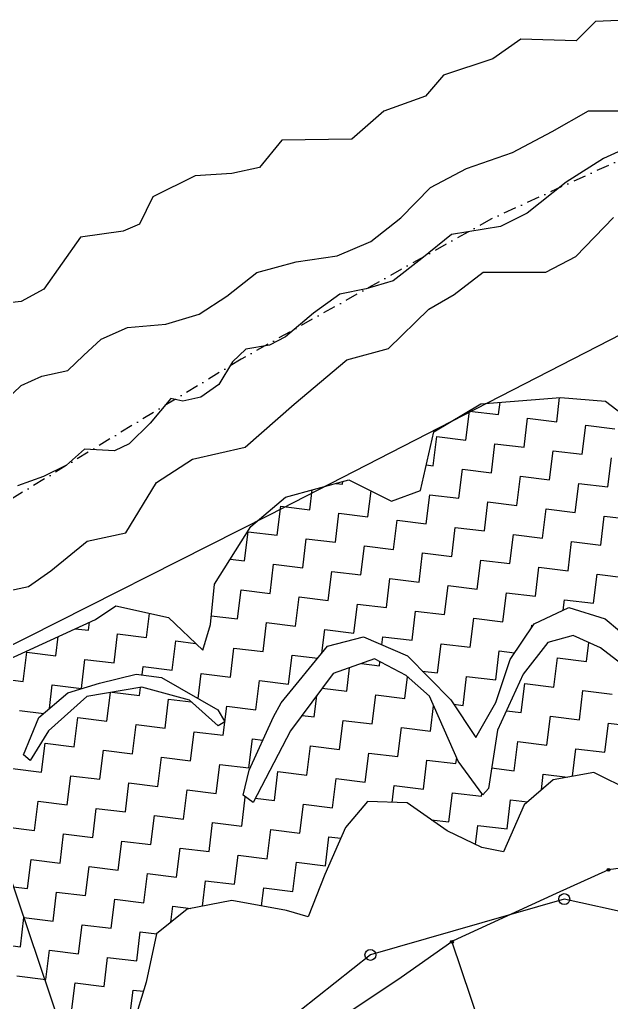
# Model space of a CAD drawing. Header units: metres. Extents: x 302961 to 304417, y 1943136 to 1944048.
# Drawn here: x 303495.6 to 303729.3, y 1943644.2 to 1944032.3 of the extents above; entities that cross this region are included whole.
import ezdxf

# ---------------------------------------------------------------- set-up
doc = ezdxf.new("R2010")
doc.units = ezdxf.units.M
doc.linetypes.add('DASHDOT', pattern=[1, 0.5, -0.25, 0, -0.25])
for name, color, linetype in [('LINE_WATER', 4, 'Continuous'), ('POLY_HATCH', 12, 'Continuous'), ('POLY_PARCEL', 6, 'Continuous'), ('POLY_WATER', 4, 'Continuous'), ('V_BOUND_STREAM_LINE', 7, 'DASHDOT')]:
    doc.layers.add(name, color=color, linetype=linetype)

msp = doc.modelspace()

# ---------------------------------------------------------------- linework, layer by layer
for centre, radius in [((303728.12, 1943696.57), 0.552), ((303710.67, 1943684.98), 2.17), ((303666.32, 1943668.12), 0.552), ((303634.13, 1943662.95), 2.17)]:
    msp.add_circle(centre, radius)
at = {"layer": 'LINE_WATER'}
for p, q in [((303705.95, 1943988.09), (303720.21, 1943996.25)), ((303720.21, 1943996.25), (303736.98, 1943996.25)), ((303690.21, 1943979.81), (303705.95, 1943988.09)), ((303737.79, 1943982.67), (303726.22, 1943977.45)), ((303672.1, 1943973.57), (303690.21, 1943979.81)), ((303726.22, 1943977.45), (303711.4, 1943968.1)), ((303657.91, 1943965.98), (303672.1, 1943973.57)), ((303711.4, 1943968.1), (303696.07, 1943955.9)), ((303646.1, 1943954.03), (303657.91, 1943965.98)), ((303696.07, 1943955.9), (303685.46, 1943950.57)), ((303634.31, 1943944.69), (303646.1, 1943954.03)), ((303715.29, 1943938.79), (303730.11, 1943954.21)), ((303685.46, 1943950.57), (303666.21, 1943947.41)), ((303620.94, 1943939.04), (303634.31, 1943944.69)), ((303666.21, 1943947.41), (303654.46, 1943938.01)), ((303589.22, 1943932.42), (303604.76, 1943936.64)), ((303604.76, 1943936.64), (303620.94, 1943939.04)), ((303654.46, 1943938.01), (303643.1, 1943929.21)), ((303703.46, 1943932.55), (303715.29, 1943938.79)), ((303577.44, 1943923.08), (303589.22, 1943932.42)), ((303667.18, 1943923.7), (303678.63, 1943932.55)), ((303678.63, 1943932.55), (303703.46, 1943932.55)), ((303643.1, 1943929.21), (303632.43, 1943925.98)), ((303632.43, 1943925.98), (303622.05, 1943923.85)), ((303566.51, 1943915.96), (303577.44, 1943923.08)), ((303622.05, 1943923.85), (303611.67, 1943916.38)), ((303657.26, 1943917.92), (303667.18, 1943923.7)), ((303641.27, 1943902.41), (303657.26, 1943917.92)), ((303553.35, 1943912.03), (303566.51, 1943915.96)), ((303611.67, 1943916.38), (303600.57, 1943907.06)), ((303527.84, 1943906.11), (303538.16, 1943910.68)), ((303538.16, 1943910.68), (303553.35, 1943912.03)), ((303520.78, 1943899.69), (303527.84, 1943906.11)), ((303600.57, 1943907.06), (303594.26, 1943903.79)), ((303584.92, 1943902.18), (303579.69, 1943897.15)), ((303594.26, 1943903.79), (303584.92, 1943902.18)), ((303624.75, 1943897.9), (303641.27, 1943902.41)), ((303514.66, 1943893.74), (303520.78, 1943899.69)), ((303604.08, 1943880.4), (303624.75, 1943897.9)), ((303504.33, 1943891.5), (303514.66, 1943893.74)), ((303579.69, 1943897.15), (303574.32, 1943888.27)), ((303496.16, 1943887.84), (303504.33, 1943891.5)), ((303486.74, 1943878.8), (303496.16, 1943887.84)), ((303574.32, 1943888.27), (303567.14, 1943883.16)), ((303555.26, 1943882.67), (303547.19, 1943872.98)), ((303560.06, 1943881.6), (303555.26, 1943882.67)), ((303567.14, 1943883.16), (303560.06, 1943881.6)), ((303584.64, 1943863.44), (303604.08, 1943880.4)), ((303547.19, 1943872.98), (303538.83, 1943864.78)), ((303521.25, 1943862.72), (303514.07, 1943856.32)), ((303533.07, 1943862.08), (303521.25, 1943862.72)), ((303538.83, 1943864.78), (303533.07, 1943862.08)), ((303563.91, 1943858.75), (303584.64, 1943863.44)), ((303549.61, 1943849.55), (303563.91, 1943858.75)), ((303514.07, 1943856.32), (303505.04, 1943851.92)), ((303505.04, 1943851.92), (303494.78, 1943848.16)), ((303537.51, 1943829.6), (303549.61, 1943849.55)), ((303522.3, 1943826.33), (303537.51, 1943829.6)), ((303507.93, 1943814.58), (303522.3, 1943826.33)), ((303499.14, 1943808.44), (303507.93, 1943814.58)), ((303482.27, 1943804.9), (303499.14, 1943808.44))]:
    msp.add_line(p, q, dxfattribs=at)
at = {"layer": 'POLY_HATCH'}
for p, q in [((303677.68, 1943880.62), (303709.21, 1943883.09)), ((303709.21, 1943883.09), (303726.93, 1943881.63)), ((303659.14, 1943869.57), (303677.68, 1943880.62)), ((303726.93, 1943881.63), (303738.79, 1943872.47)), ((303653.86, 1943846.38), (303659.14, 1943869.57)), ((303600.56, 1943843.77), (303625.6, 1943850.53)), ((303625.6, 1943850.53), (303642.47, 1943842.17)), ((303586.86, 1943832.13), (303600.56, 1943843.77)), ((303642.47, 1943842.17), (303653.86, 1943846.38)), ((303572.51, 1943809.35), (303586.86, 1943832.13)), ((303570.92, 1943793.42), (303572.51, 1943809.35)), ((303525.56, 1943795.45), (303533.57, 1943800.78)), ((303533.57, 1943800.78), (303554.41, 1943796.14)), ((303698.8, 1943793.67), (303712.5, 1943800.2)), ((303712.5, 1943800.2), (303726.8, 1943795.72)), ((303485.79, 1943777.17), (303525.56, 1943795.45)), ((303554.41, 1943796.14), (303567.93, 1943783.27)), ((303567.93, 1943783.27), (303570.92, 1943793.42)), ((303689.26, 1943779.59), (303698.8, 1943793.67)), ((303726.8, 1943795.72), (303740.27, 1943784.31)), ((303617.2, 1943784.85), (303631.34, 1943788.6)), ((303631.34, 1943788.6), (303648.78, 1943781)), ((303714.26, 1943789.05), (303704.16, 1943786.37)), ((303725.01, 1943784.22), (303714.26, 1943789.05)), ((303598.83, 1943762.47), (303617.2, 1943784.85)), ((303704.16, 1943786.37), (303694.43, 1943773.88)), ((303648.78, 1943781), (303665.83, 1943763.68)), ((303739.29, 1943773.1), (303725.01, 1943784.22)), ((303635.74, 1943779.86), (303619.4, 1943774.03)), ((303648.23, 1943773.25), (303635.74, 1943779.86)), ((303683.69, 1943762.68), (303689.26, 1943779.59)), ((303527.15, 1943770.23), (303541.63, 1943773.8)), ((303541.63, 1943773.8), (303551.65, 1943772.57)), ((303619.4, 1943774.03), (303602.57, 1943751.46)), ((303657.4, 1943765.1), (303648.23, 1943773.25)), ((303694.43, 1943773.88), (303684.3, 1943751.66)), ((303514.58, 1943766.44), (303527.15, 1943770.23)), ((303551.65, 1943772.57), (303573.81, 1943759.71)), ((303503.23, 1943756.69), (303514.58, 1943766.44)), ((303543.91, 1943768.68), (303522.16, 1943765.03)), ((303562.65, 1943763.49), (303543.91, 1943768.68)), ((303522.16, 1943765.03), (303506.94, 1943751.4)), ((303574.01, 1943753.39), (303562.65, 1943763.49)), ((303595.82, 1943756.98), (303598.83, 1943762.47)), ((303668.74, 1943739.49), (303657.4, 1943765.1)), ((303665.83, 1943763.68), (303675.74, 1943748.8)), ((303675.74, 1943748.8), (303683.69, 1943762.68)), ((303573.81, 1943759.71), (303576.63, 1943755.01)), ((303497.07, 1943741.95), (303503.23, 1943756.69)), ((303576.63, 1943755.01), (303574.01, 1943753.39)), ((303586.21, 1943735.87), (303595.82, 1943756.98)), ((303506.94, 1943751.4), (303499.7, 1943739.69)), ((303602.57, 1943751.46), (303587.79, 1943723.17)), ((303684.3, 1943751.66), (303680.71, 1943728.65)), ((303499.7, 1943739.69), (303497.07, 1943741.95)), ((303678.46, 1943726.19), (303668.74, 1943739.49)), ((303583.83, 1943726), (303586.21, 1943735.87)), ((303722.39, 1943735.01), (303706.24, 1943732.08)), ((303737.27, 1943727.59), (303722.39, 1943735.01)), ((303706.24, 1943732.08), (303694.87, 1943722.25)), ((303680.71, 1943728.65), (303678.46, 1943726.19)), ((303587.79, 1943723.17), (303583.83, 1943726)), ((303632.92, 1943723.49), (303624.31, 1943713.33)), ((303648.64, 1943722.98), (303632.92, 1943723.49)), ((303664.49, 1943711.94), (303648.64, 1943722.98)), ((303694.87, 1943722.25), (303686.63, 1943703.63)), ((303624.31, 1943713.33), (303616.08, 1943694.71)), ((303678.08, 1943705.37), (303664.49, 1943711.94)), ((303686.63, 1943703.63), (303678.08, 1943705.37)), ((303616.08, 1943694.71), (303609.48, 1943677.99)), ((303579.39, 1943684.47), (303561.78, 1943681.01)), ((303601, 1943680.43), (303579.39, 1943684.47)), ((303561.78, 1943681.01), (303549.71, 1943671.26)), ((303609.48, 1943677.99), (303601, 1943680.43)), ((303549.71, 1943671.26), (303545.63, 1943652.14)), ((303545.63, 1943652.14), (303539.3, 1943631.89))]:
    msp.add_line(p, q, dxfattribs=at)
at = {"layer": 'POLY_HATCH', "linetype": 'Continuous'}
for p, q in [((303707.7, 1943873.53), (303708.86, 1943883.06)), ((303684.72, 1943876.33), (303685.32, 1943881.22)), ((303671.83, 1943866.24), (303673.23, 1943877.73)), ((303673.23, 1943877.73), (303684.72, 1943876.33)), ((303694.81, 1943863.44), (303696.21, 1943874.93)), ((303696.21, 1943874.93), (303707.7, 1943873.53)), ((303717.78, 1943860.64), (303719.18, 1943872.13)), ((303719.18, 1943872.13), (303730.67, 1943870.73)), ((303658.95, 1943856.15), (303660.35, 1943867.64)), ((303660.35, 1943867.64), (303671.83, 1943866.24)), ((303681.92, 1943853.35), (303683.32, 1943864.84)), ((303683.32, 1943864.84), (303694.81, 1943863.44)), ((303704.9, 1943850.55), (303706.3, 1943862.04)), ((303706.3, 1943862.04), (303717.78, 1943860.64)), ((303727.87, 1943847.75), (303729.27, 1943859.24)), ((303656.17, 1943856.49), (303658.95, 1943856.15)), ((303669.03, 1943843.27), (303670.43, 1943854.75)), ((303670.43, 1943854.75), (303681.92, 1943853.35)), ((303692.01, 1943840.47), (303693.41, 1943851.95)), ((303693.41, 1943851.95), (303704.9, 1943850.55)), ((303620.57, 1943849.17), (303623.08, 1943848.87)), ((303623.08, 1943848.87), (303623.21, 1943849.89)), ((303714.98, 1943837.67), (303716.38, 1943849.15)), ((303716.38, 1943849.15), (303727.87, 1943847.75)), ((303610.2, 1943838.78), (303611.15, 1943846.63)), ((303633.17, 1943835.98), (303634.41, 1943846.16)), ((303656.15, 1943833.18), (303657.55, 1943844.67)), ((303657.55, 1943844.67), (303669.03, 1943843.27)), ((303597.31, 1943828.69), (303598.71, 1943840.18)), ((303598.71, 1943840.18), (303610.2, 1943838.78)), ((303679.12, 1943830.38), (303680.52, 1943841.87)), ((303680.52, 1943841.87), (303692.01, 1943840.47)), ((303702.1, 1943827.58), (303703.5, 1943839.07)), ((303703.5, 1943839.07), (303714.98, 1943837.67)), ((303620.28, 1943825.89), (303621.68, 1943837.38)), ((303621.68, 1943837.38), (303633.17, 1943835.98)), ((303725.07, 1943824.78), (303726.47, 1943836.27)), ((303726.47, 1943836.27), (303737.96, 1943834.87)), ((303643.26, 1943823.09), (303644.66, 1943834.58)), ((303644.66, 1943834.58), (303656.15, 1943833.18)), ((303666.23, 1943820.29), (303667.63, 1943831.78)), ((303667.63, 1943831.78), (303679.12, 1943830.38)), ((303584.42, 1943818.61), (303585.82, 1943830.09)), ((303585.82, 1943830.09), (303597.31, 1943828.69)), ((303689.21, 1943817.49), (303690.61, 1943828.98)), ((303690.61, 1943828.98), (303702.1, 1943827.58)), ((303607.4, 1943815.81), (303608.8, 1943827.29)), ((303608.8, 1943827.29), (303620.28, 1943825.89)), ((303630.37, 1943813), (303631.77, 1943824.49)), ((303631.77, 1943824.49), (303643.26, 1943823.09)), ((303712.18, 1943814.69), (303713.58, 1943826.18)), ((303713.58, 1943826.18), (303725.07, 1943824.78)), ((303653.35, 1943810.2), (303654.75, 1943821.69)), ((303654.75, 1943821.69), (303666.23, 1943820.29)), ((303578.78, 1943819.29), (303584.42, 1943818.61)), ((303594.51, 1943805.72), (303595.91, 1943817.21)), ((303595.91, 1943817.21), (303607.4, 1943815.81)), ((303676.32, 1943807.4), (303677.72, 1943818.89)), ((303677.72, 1943818.89), (303689.21, 1943817.49)), ((303699.3, 1943804.6), (303700.7, 1943816.09)), ((303700.7, 1943816.09), (303712.18, 1943814.69)), ((303617.48, 1943802.92), (303618.88, 1943814.41)), ((303618.88, 1943814.41), (303630.37, 1943813)), ((303722.27, 1943801.8), (303723.67, 1943813.29)), ((303723.67, 1943813.29), (303735.16, 1943811.89)), ((303640.46, 1943800.12), (303641.86, 1943811.6)), ((303641.86, 1943811.6), (303653.35, 1943810.2)), ((303663.43, 1943797.32), (303664.83, 1943808.8)), ((303664.83, 1943808.8), (303676.32, 1943807.4)), ((303581.62, 1943795.63), (303583.02, 1943807.12)), ((303583.02, 1943807.12), (303594.51, 1943805.72)), ((303604.6, 1943792.83), (303606, 1943804.32)), ((303606, 1943804.32), (303617.48, 1943802.92)), ((303686.41, 1943794.52), (303687.81, 1943806)), ((303687.81, 1943806), (303699.3, 1943804.6)), ((303627.57, 1943790.03), (303628.97, 1943801.52)), ((303628.97, 1943801.52), (303640.46, 1943800.12)), ((303710.29, 1943799.15), (303710.78, 1943803.2)), ((303710.78, 1943803.2), (303722.27, 1943801.8)), ((303545.76, 1943788.34), (303546.91, 1943797.81)), ((303571.27, 1943796.89), (303581.62, 1943795.63)), ((303650.55, 1943787.23), (303651.95, 1943798.72)), ((303651.95, 1943798.72), (303663.43, 1943797.32)), ((303522.78, 1943791.14), (303523.17, 1943794.35)), ((303591.71, 1943782.74), (303593.11, 1943794.23)), ((303593.11, 1943794.23), (303604.6, 1943792.83)), ((303673.52, 1943784.43), (303674.92, 1943795.92)), ((303674.92, 1943795.92), (303686.41, 1943794.52)), ((303697.78, 1943792.16), (303697.9, 1943793.12)), ((303697.9, 1943793.12), (303698.39, 1943793.06)), ((303509.89, 1943781.06), (303510.82, 1943788.68)), ((303517.57, 1943791.78), (303522.78, 1943791.14)), ((303532.87, 1943778.26), (303534.27, 1943789.74)), ((303534.27, 1943789.74), (303545.76, 1943788.34)), ((303614.95, 1943782.11), (303616.08, 1943791.43)), ((303616.08, 1943791.43), (303627.57, 1943790.03)), ((303638.67, 1943785.41), (303639.06, 1943788.63)), ((303639.06, 1943788.63), (303650.55, 1943787.23)), ((303555.84, 1943775.46), (303557.24, 1943786.94)), ((303557.24, 1943786.94), (303565.07, 1943785.99)), ((303568.6, 1943785.56), (303568.73, 1943785.54)), ((303568.73, 1943785.54), (303568.83, 1943786.32)), ((303660.63, 1943774.34), (303662.03, 1943785.83)), ((303662.03, 1943785.83), (303673.52, 1943784.43)), ((303719.47, 1943778.83), (303720.38, 1943786.3)), ((303497.01, 1943770.97), (303498.41, 1943782.46)), ((303498.41, 1943782.46), (303509.89, 1943781.06)), ((303578.82, 1943772.66), (303580.22, 1943784.14)), ((303580.22, 1943784.14), (303591.71, 1943782.74)), ((303601.79, 1943769.86), (303603.19, 1943781.34)), ((303603.19, 1943781.34), (303613.31, 1943780.11)), ((303683.61, 1943771.54), (303685.01, 1943783.03)), ((303685.01, 1943783.03), (303691.09, 1943782.29)), ((303519.98, 1943768.17), (303521.38, 1943779.66)), ((303521.38, 1943779.66), (303532.87, 1943778.26)), ((303630.55, 1943778.01), (303637.66, 1943777.14)), ((303637.66, 1943777.14), (303637.85, 1943778.74)), ((303706.58, 1943768.74), (303707.98, 1943780.23)), ((303707.98, 1943780.23), (303719.47, 1943778.83)), ((303543.95, 1943773.51), (303544.36, 1943776.86)), ((303544.36, 1943776.86), (303555.84, 1943775.46)), ((303566.13, 1943764.17), (303567.33, 1943774.06)), ((303567.33, 1943774.06), (303578.82, 1943772.66)), ((303624.77, 1943767.05), (303625.9, 1943776.35)), ((303654.62, 1943775.07), (303660.63, 1943774.34)), ((303485.52, 1943772.37), (303497.01, 1943770.97)), ((303507.36, 1943760.24), (303508.49, 1943769.57)), ((303508.49, 1943769.57), (303519.98, 1943768.17)), ((303588.91, 1943759.77), (303590.31, 1943771.26)), ((303590.31, 1943771.26), (303601.79, 1943769.86)), ((303647.74, 1943764.25), (303648.78, 1943772.76)), ((303670.72, 1943761.45), (303672.12, 1943772.94)), ((303672.12, 1943772.94), (303683.61, 1943771.54)), ((303693.7, 1943758.65), (303695.1, 1943770.14)), ((303695.1, 1943770.14), (303706.58, 1943768.74)), ((303530.07, 1943755.28), (303531.45, 1943766.59)), ((303532.08, 1943766.69), (303542.96, 1943765.37)), ((303542.96, 1943765.37), (303543.35, 1943768.58)), ((303611.88, 1943756.97), (303612.9, 1943765.32)), ((303615.08, 1943768.24), (303624.77, 1943767.05)), ((303634.86, 1943754.17), (303636.26, 1943765.65)), ((303636.26, 1943765.65), (303647.74, 1943764.25)), ((303716.67, 1943755.85), (303718.07, 1943767.34)), ((303718.07, 1943767.34), (303729.56, 1943765.94)), ((303553.04, 1943752.48), (303554.44, 1943763.97)), ((303554.44, 1943763.97), (303563.33, 1943762.89)), ((303657.83, 1943751.37), (303659.05, 1943761.37)), ((303667.01, 1943761.91), (303670.72, 1943761.45)), ((303495.61, 1943759.48), (303505.13, 1943758.32)), ((303576.02, 1943749.68), (303577.42, 1943761.17)), ((303577.42, 1943761.17), (303588.91, 1943759.77)), ((303607.11, 1943757.55), (303611.88, 1943756.97)), ((303687.81, 1943759.37), (303693.7, 1943758.65)), ((303517.18, 1943745.19), (303518.58, 1943756.68)), ((303518.58, 1943756.68), (303530.07, 1943755.28)), ((303540.16, 1943742.39), (303541.56, 1943753.88)), ((303541.56, 1943753.88), (303553.04, 1943752.48)), ((303621.97, 1943744.08), (303623.37, 1943755.57)), ((303623.37, 1943755.57), (303634.86, 1943754.17)), ((303703.78, 1943745.77), (303705.18, 1943757.25)), ((303705.18, 1943757.25), (303716.67, 1943755.85)), ((303726.76, 1943742.97), (303728.16, 1943754.45)), ((303728.16, 1943754.45), (303739.65, 1943753.05)), ((303563.13, 1943739.59), (303564.53, 1943751.08)), ((303564.53, 1943751.08), (303576.02, 1943749.68)), ((303644.94, 1943741.28), (303646.34, 1943752.77)), ((303646.34, 1943752.77), (303657.83, 1943751.37)), ((303504.29, 1943735.11), (303505.69, 1943746.59)), ((303505.69, 1943746.59), (303517.18, 1943745.19)), ((303586.11, 1943736.79), (303587.51, 1943748.28)), ((303587.51, 1943748.28), (303591.63, 1943747.78)), ((303675.46, 1943749.22), (303675.95, 1943749.16)), ((303690.89, 1943735.68), (303692.29, 1943747.17)), ((303692.29, 1943747.17), (303703.78, 1943745.77)), ((303527.27, 1943732.31), (303528.67, 1943743.79)), ((303528.67, 1943743.79), (303540.16, 1943742.39)), ((303609.08, 1943733.99), (303610.48, 1943745.48)), ((303610.48, 1943745.48), (303621.97, 1943744.08)), ((303632.06, 1943731.19), (303633.46, 1943742.68)), ((303633.46, 1943742.68), (303644.94, 1943741.28)), ((303713.94, 1943733.48), (303715.27, 1943744.37)), ((303715.27, 1943744.37), (303726.76, 1943742.97)), ((303550.24, 1943729.51), (303551.64, 1943740.99)), ((303551.64, 1943740.99), (303563.13, 1943739.59)), ((303573.22, 1943726.71), (303574.62, 1943738.19)), ((303574.62, 1943738.19), (303586.11, 1943736.79)), ((303655.03, 1943728.39), (303656.43, 1943739.88)), ((303656.43, 1943739.88), (303667.92, 1943738.48)), ((303667.92, 1943738.48), (303668.19, 1943740.72)), ((303492.81, 1943736.51), (303504.29, 1943735.11)), ((303596.19, 1943723.9), (303597.59, 1943735.39)), ((303597.59, 1943735.39), (303609.08, 1943733.99)), ((303681.98, 1943736.77), (303690.89, 1943735.68)), ((303701.63, 1943728.09), (303702.38, 1943734.28)), ((303702.38, 1943734.28), (303711.94, 1943733.11)), ((303514.38, 1943722.22), (303515.78, 1943733.71)), ((303515.78, 1943733.71), (303527.27, 1943732.31)), ((303537.36, 1943719.42), (303538.76, 1943730.91)), ((303538.76, 1943730.91), (303550.24, 1943729.51)), ((303619.17, 1943721.1), (303620.57, 1943732.59)), ((303620.57, 1943732.59), (303632.06, 1943731.19)), ((303560.33, 1943716.62), (303561.73, 1943728.11)), ((303561.73, 1943728.11), (303573.22, 1943726.71)), ((303642.74, 1943723.17), (303643.54, 1943729.79)), ((303643.54, 1943729.79), (303655.03, 1943728.39)), ((303665.12, 1943715.5), (303666.52, 1943726.99)), ((303666.52, 1943726.99), (303678.01, 1943725.59)), ((303678.01, 1943725.59), (303678.13, 1943726.63)), ((303501.49, 1943712.13), (303502.89, 1943723.62)), ((303502.89, 1943723.62), (303514.38, 1943722.22)), ((303583.31, 1943713.82), (303584.71, 1943725.31)), ((303584.71, 1943725.31), (303584.82, 1943725.29)), ((303588.65, 1943724.82), (303596.19, 1943723.9)), ((303688.09, 1943712.7), (303689.49, 1943724.19)), ((303689.49, 1943724.19), (303696.17, 1943723.38)), ((303524.47, 1943709.33), (303525.87, 1943720.82)), ((303525.87, 1943720.82), (303537.36, 1943719.42)), ((303606.28, 1943711.02), (303607.68, 1943722.5)), ((303607.68, 1943722.5), (303619.17, 1943721.1)), ((303547.44, 1943706.53), (303548.84, 1943718.02)), ((303548.84, 1943718.02), (303560.33, 1943716.62)), ((303570.42, 1943703.73), (303571.82, 1943715.22)), ((303571.82, 1943715.22), (303583.31, 1943713.82)), ((303658.15, 1943716.35), (303665.12, 1943715.5)), ((303490.01, 1943713.53), (303501.49, 1943712.13)), ((303593.39, 1943700.93), (303594.79, 1943712.42)), ((303594.79, 1943712.42), (303606.28, 1943711.02)), ((303675.68, 1943706.53), (303676.61, 1943714.1)), ((303676.61, 1943714.1), (303688.09, 1943712.7)), ((303511.58, 1943699.24), (303512.98, 1943710.73)), ((303512.98, 1943710.73), (303524.47, 1943709.33)), ((303534.56, 1943696.44), (303535.96, 1943707.93)), ((303535.96, 1943707.93), (303547.44, 1943706.53)), ((303616.37, 1943698.13), (303617.77, 1943709.62)), ((303617.77, 1943709.62), (303622.42, 1943709.05)), ((303557.53, 1943693.64), (303558.93, 1943705.13)), ((303558.93, 1943705.13), (303570.42, 1943703.73)), ((303498.69, 1943689.16), (303500.09, 1943700.64)), ((303500.09, 1943700.64), (303511.58, 1943699.24)), ((303580.51, 1943690.84), (303581.91, 1943702.33)), ((303581.91, 1943702.33), (303593.39, 1943700.93)), ((303603.48, 1943688.04), (303604.88, 1943699.53)), ((303604.88, 1943699.53), (303616.37, 1943698.13)), ((303521.67, 1943686.36), (303523.07, 1943697.84)), ((303523.07, 1943697.84), (303534.56, 1943696.44)), ((303544.64, 1943683.56), (303546.04, 1943695.04)), ((303546.04, 1943695.04), (303557.53, 1943693.64)), ((303567.79, 1943682.19), (303569.02, 1943692.24)), ((303569.02, 1943692.24), (303580.51, 1943690.84)), ((303487.2, 1943690.56), (303498.69, 1943689.16)), ((303508.78, 1943676.27), (303510.18, 1943687.76)), ((303510.18, 1943687.76), (303521.67, 1943686.36)), ((303591.12, 1943682.28), (303591.99, 1943689.44)), ((303591.99, 1943689.44), (303603.48, 1943688.04)), ((303531.75, 1943673.47), (303533.16, 1943684.96)), ((303533.16, 1943684.96), (303544.64, 1943683.56)), ((303555.36, 1943675.82), (303556.13, 1943682.16)), ((303556.13, 1943682.16), (303563.23, 1943681.29)), ((303495.89, 1943666.18), (303497.29, 1943677.67)), ((303497.29, 1943677.67), (303508.78, 1943676.27)), ((303518.87, 1943663.38), (303520.27, 1943674.87)), ((303520.27, 1943674.87), (303531.75, 1943673.47)), ((303541.84, 1943660.58), (303543.24, 1943672.07)), ((303543.24, 1943672.07), (303549.73, 1943671.28)), ((303484.4, 1943667.58), (303495.89, 1943666.18)), ((303505.98, 1943653.29), (303507.38, 1943664.78)), ((303507.38, 1943664.78), (303518.87, 1943663.38)), ((303528.95, 1943650.49), (303530.35, 1943661.98)), ((303530.35, 1943661.98), (303541.84, 1943660.58)), ((303494.49, 1943654.69), (303505.98, 1943653.29)), ((303516.07, 1943640.41), (303517.47, 1943651.89)), ((303517.47, 1943651.89), (303528.95, 1943650.49)), ((303539.04, 1943637.61), (303540.44, 1943649.09)), ((303540.44, 1943649.09), (303544.52, 1943648.6))]:
    msp.add_line(p, q, dxfattribs=at)
at = {"layer": 'POLY_PARCEL'}
for p, q in [((303525.04, 1943595.78), (303465.5, 1943771.66)), ((303728.12, 1943696.57), (303707.45, 1943687.23)), ((303733.88, 1943697.33), (303728.12, 1943696.57)), ((303710.67, 1943684.98), (303634.13, 1943662.95)), ((303707.45, 1943687.23), (303666.84, 1943668.49)), ((303740.68, 1943678.34), (303710.67, 1943684.98)), ((303666.84, 1943668.49), (303666.32, 1943668.12)), ((303666.32, 1943668.12), (303646.3, 1943654.08)), ((303666.32, 1943668.12), (303683.44, 1943617.27)), ((303634.13, 1943662.95), (303571.23, 1943613.19)), ((303646.3, 1943654.08), (303618.93, 1943635.67))]:
    msp.add_line(p, q, dxfattribs=at)
at = {"layer": 'POLY_WATER'}
for p, q in [((303722.96, 1944031.58), (303715.41, 1944023.98)), ((303738.79, 1944032.3), (303722.96, 1944031.58)), ((303693.55, 1944024.58), (303682.45, 1944016.82)), ((303715.41, 1944023.98), (303693.55, 1944024.58)), ((303682.45, 1944016.82), (303662.97, 1944010.38)), ((303662.97, 1944010.38), (303655.93, 1944002.12)), ((303655.93, 1944002.12), (303639.46, 1943996.19)), ((303639.46, 1943996.19), (303626.78, 1943985.1)), ((303599.2, 1943984.64), (303590.39, 1943973.95)), ((303626.78, 1943985.1), (303599.2, 1943984.64)), ((303579.34, 1943971.48), (303564.96, 1943970.58)), ((303590.39, 1943973.95), (303579.34, 1943971.48)), ((303564.96, 1943970.58), (303548.2, 1943962.34)), ((303548.2, 1943962.34), (303542.91, 1943951.52)), ((303536.54, 1943948.76), (303519.62, 1943946.42)), ((303542.91, 1943951.52), (303536.54, 1943948.76)), ((303519.62, 1943946.42), (303505.19, 1943925.83)), ((303505.19, 1943925.83), (303496.22, 1943921.05)), ((303496.22, 1943921.05), (303473.68, 1943918.5)), ((303757.82, 1943920.77), (303594.11, 1943836.57)), ((303594.11, 1943836.57), (303465.5, 1943771.66))]:
    msp.add_line(p, q, dxfattribs=at)
at = {"layer": 'V_BOUND_STREAM_LINE', "ltscale": 10}
for p, q in [((303774.08, 1943995.74), (303681.66, 1943953.51)), ((303681.66, 1943953.51), (303583.04, 1943898.22)), ((303583.04, 1943898.22), (303483.8, 1943837.83))]:
    msp.add_line(p, q, dxfattribs=at)

doc.saveas('drawing.dxf')
